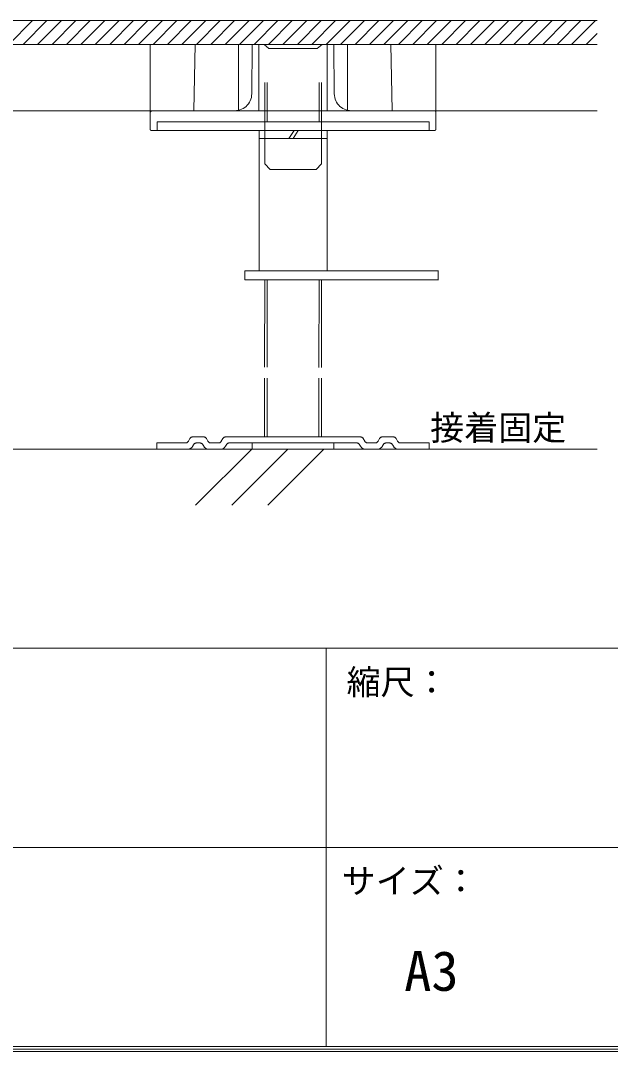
# Model space of a CAD drawing. Units: millimetres on the paper, enlarged 20 times, with parts at other scales. Extents: x -4101 to 4099, y -29121 to 2820.
# Drawn here: x -1196 to -329, y -2820 to -1305 of the extents above; entities that cross this region are included whole.
import ezdxf
from ezdxf.enums import TextEntityAlignment as Align

# ---------------------------------------------------------------- set-up
doc = ezdxf.new("R2010")
doc.units = ezdxf.units.MM
doc.header["$LTSCALE"] = 20
doc.layers.add('3-0_構造符号', color=7, linetype='Continuous', lineweight=18)
doc.layers.add('F-F_F-F', color=7, linetype='Continuous', lineweight=9)
doc.styles.add('ＭＳ ゴシック', font='')
doc.styles.get('ＭＳ ゴシック').set_extended_font_data('MS Gothic')

msp = doc.modelspace()

# ---------------------------------------------------------------- linework, layer by layer
at = {"layer": '3-0_構造符号'}
for p, q in [((-2101.77, -1304.73), (-349.03, -1304.73)), ((-1213.8, -1339.73), (-1178.8, -1304.73)), ((-1192.59, -1339.73), (-1157.59, -1304.73)), ((-1171.38, -1339.73), (-1136.38, -1304.73)), ((-1150.16, -1339.73), (-1115.16, -1304.73)), ((-1128.95, -1339.73), (-1093.95, -1304.73)), ((-1107.74, -1339.73), (-1072.74, -1304.73)), ((-1086.52, -1339.73), (-1051.52, -1304.73)), ((-1065.31, -1339.73), (-1030.31, -1304.73)), ((-1044.1, -1339.73), (-1009.1, -1304.73)), ((-1022.88, -1339.73), (-987.88, -1304.73)), ((-1001.67, -1339.73), (-966.67, -1304.73)), ((-980.46, -1339.73), (-945.46, -1304.73)), ((-959.24, -1339.73), (-924.24, -1304.73)), ((-938.03, -1339.73), (-903.03, -1304.73)), ((-916.82, -1339.73), (-881.82, -1304.73)), ((-895.6, -1339.73), (-860.6, -1304.73)), ((-874.39, -1339.73), (-839.39, -1304.73)), ((-853.18, -1339.73), (-818.18, -1304.73)), ((-831.96, -1339.73), (-796.96, -1304.73)), ((-810.75, -1339.73), (-775.75, -1304.73)), ((-789.54, -1339.73), (-754.54, -1304.73)), ((-768.32, -1339.73), (-733.32, -1304.73)), ((-747.11, -1339.73), (-712.11, -1304.73)), ((-725.9, -1339.73), (-690.9, -1304.73)), ((-704.68, -1339.73), (-669.68, -1304.73)), ((-683.47, -1339.73), (-648.47, -1304.73)), ((-662.26, -1339.73), (-627.26, -1304.73)), ((-641.05, -1339.73), (-606.05, -1304.73)), ((-619.83, -1339.73), (-584.83, -1304.73)), ((-598.62, -1339.73), (-563.62, -1304.73)), ((-577.41, -1339.73), (-542.41, -1304.73)), ((-556.19, -1339.73), (-521.19, -1304.73)), ((-534.98, -1339.73), (-499.98, -1304.73)), ((-513.77, -1339.73), (-478.77, -1304.73)), ((-492.55, -1339.73), (-457.55, -1304.73)), ((-471.34, -1339.73), (-436.34, -1304.73)), ((-450.13, -1339.73), (-415.13, -1304.73)), ((-428.91, -1339.73), (-393.91, -1304.73)), ((-407.7, -1339.73), (-372.7, -1304.73)), ((-386.49, -1339.73), (-351.49, -1304.73)), ((-365.27, -1339.73), (-349.03, -1323.48)), ((-1664.29, -1339.73), (-349.03, -1339.73)), ((-1005.93, -1339.73), (-585.93, -1339.73)), ((-1005.93, -1339.73), (-1005.93, -1439.21)), ((-939.68, -1339.73), (-941.56, -1437.1)), ((-875.93, -1437.23), (-875.93, -1339.73)), ((-856.58, -1412.46), (-855.93, -1339.73)), ((-845.93, -1339.73), (-845.93, -1437.23)), ((-831.43, -1345.73), (-838.58, -1339.73)), ((-831.43, -1345.73), (-795.93, -1345.73)), ((-799.95, -1339.73), (-795.93, -1339.73)), ((-760.43, -1345.73), (-795.93, -1345.73)), ((-760.43, -1345.73), (-753.28, -1339.73)), ((-745.93, -1339.73), (-745.93, -1437.23)), ((-735.28, -1412.46), (-735.93, -1339.73)), ((-715.93, -1437.23), (-715.93, -1339.73)), ((-652.18, -1339.73), (-650.3, -1437.1)), ((-585.93, -1339.73), (-585.93, -1439.21)), ((-837.51, -1453.4), (-837.51, -1395.73)), ((-833.73, -1453.4), (-833.73, -1395.73)), ((-757.73, -1395.73), (-757.73, -1453.4)), ((-753.95, -1395.73), (-753.95, -1453.4)), ((-860.01, -1424.87), (-858.81, -1422.56)), ((-858.81, -1422.56), (-857.86, -1420.13)), ((-857.86, -1420.13), (-857.17, -1417.63)), ((-857.17, -1417.63), (-856.74, -1415.06)), ((-856.74, -1415.06), (-856.58, -1412.46)), ((-735.28, -1412.46), (-735.12, -1415.06)), ((-735.12, -1415.06), (-734.69, -1417.63)), ((-734.69, -1417.63), (-734, -1420.13)), ((-734, -1420.13), (-733.05, -1422.56)), ((-733.05, -1422.56), (-731.85, -1424.87)), ((-349.03, -1437.23), (-1578.64, -1437.23)), ((-1003.95, -1437.23), (-587.91, -1437.23)), ((-635.91, -1437.23), (-955.95, -1437.23)), ((-881.58, -1437.23), (-878.99, -1437.1)), ((-878.99, -1437.1), (-876.42, -1436.69)), ((-876.42, -1436.69), (-873.9, -1436.02)), ((-873.9, -1436.02), (-871.47, -1435.1)), ((-871.47, -1435.1), (-869.15, -1433.92)), ((-869.15, -1433.92), (-866.96, -1432.51)), ((-866.96, -1432.51), (-864.94, -1430.88)), ((-864.94, -1430.88), (-863.09, -1429.05)), ((-863.09, -1429.05), (-861.44, -1427.04)), ((-861.44, -1427.04), (-860.01, -1424.87)), ((-731.85, -1424.87), (-730.42, -1427.04)), ((-730.42, -1427.04), (-728.77, -1429.05)), ((-728.77, -1429.05), (-726.93, -1430.88)), ((-726.93, -1430.88), (-724.9, -1432.51)), ((-724.9, -1432.51), (-722.71, -1433.92)), ((-722.71, -1433.92), (-720.39, -1435.1)), ((-720.39, -1435.1), (-717.96, -1436.02)), ((-717.96, -1436.02), (-715.45, -1436.69)), ((-715.45, -1436.69), (-712.88, -1437.1)), ((-712.88, -1437.1), (-710.28, -1437.23)), ((-587.72, -1437.24), (-587.91, -1437.23)), ((-587.52, -1437.27), (-587.72, -1437.24)), ((-587.34, -1437.32), (-587.52, -1437.27)), ((-587.15, -1437.38), (-587.34, -1437.32)), ((-586.98, -1437.47), (-587.15, -1437.38)), ((-586.81, -1437.57), (-586.98, -1437.47)), ((-586.65, -1437.68), (-586.81, -1437.57)), ((-586.51, -1437.81), (-586.65, -1437.68)), ((-586.38, -1437.96), (-586.51, -1437.81)), ((-586.26, -1438.11), (-586.38, -1437.96)), ((-586.16, -1438.28), (-586.26, -1438.11)), ((-586.08, -1438.45), (-586.16, -1438.28)), ((-586.02, -1438.64), (-586.08, -1438.45)), ((-585.97, -1438.83), (-586.02, -1438.64)), ((-585.94, -1439.02), (-585.97, -1438.83)), ((-585.93, -1439.21), (-585.94, -1439.02)), ((-585.93, -1439.21), (-585.93, -1464.25)), ((-995.71, -1453.4), (-595.75, -1453.4)), ((-995.71, -1466.18), (-995.71, -1453.4)), ((-837.51, -1453.4), (-837.51, -1515.38)), ((-753.95, -1453.4), (-837.51, -1453.4)), ((-757.73, -1453.4), (-833.73, -1453.4)), ((-753.95, -1515.38), (-753.95, -1453.4)), ((-595.75, -1453.4), (-595.75, -1466.18)), ((-1005.93, -1464.25), (-1005.92, -1464.45)), ((-1005.92, -1464.45), (-1005.89, -1464.64)), ((-1005.89, -1464.64), (-1005.85, -1464.83)), ((-1005.85, -1464.83), (-1005.78, -1465.01)), ((-1005.78, -1465.01), (-1005.7, -1465.18)), ((-1005.7, -1465.18), (-1005.6, -1465.35)), ((-1005.6, -1465.35), (-1005.48, -1465.51)), ((-1005.48, -1465.51), (-1005.35, -1465.65)), ((-1005.35, -1465.65), (-1005.21, -1465.78)), ((-1005.21, -1465.78), (-1005.05, -1465.9)), ((-1005.05, -1465.9), (-1004.88, -1466)), ((-1004.88, -1466), (-1004.71, -1466.08)), ((-1004.71, -1466.08), (-1004.53, -1466.15)), ((-1004.53, -1466.15), (-1004.34, -1466.19)), ((-1004.34, -1466.19), (-1004.14, -1466.22)), ((-1004.14, -1466.22), (-1003.95, -1466.23)), ((-587.91, -1466.23), (-1003.95, -1466.23)), ((-595.75, -1466.18), (-995.71, -1466.18)), ((-845.73, -1478.18), (-845.73, -1466.18)), ((-845.73, -1466.18), (-745.73, -1466.18)), ((-845.73, -1466.18), (-745.73, -1466.18)), ((-845.73, -1672.77), (-845.73, -1466.18)), ((-801.91, -1478.18), (-794.35, -1466.18)), ((-788.17, -1466.18), (-795.73, -1478.18)), ((-794.35, -1466.18), (-788.17, -1466.18)), ((-745.73, -1466.18), (-745.73, -1478.18)), ((-745.73, -1466.18), (-745.73, -1672.77)), ((-587.91, -1466.23), (-587.7, -1466.22)), ((-587.7, -1466.22), (-587.5, -1466.19)), ((-587.5, -1466.19), (-587.3, -1466.13)), ((-587.3, -1466.13), (-587.11, -1466.06)), ((-587.11, -1466.06), (-586.92, -1465.97)), ((-586.92, -1465.97), (-586.75, -1465.85)), ((-586.75, -1465.85), (-586.59, -1465.72)), ((-586.59, -1465.72), (-586.44, -1465.58)), ((-586.44, -1465.58), (-586.31, -1465.42)), ((-586.31, -1465.42), (-586.2, -1465.24)), ((-586.2, -1465.24), (-586.1, -1465.06)), ((-586.1, -1465.06), (-586.03, -1464.86)), ((-586.03, -1464.86), (-585.97, -1464.66)), ((-585.97, -1464.66), (-585.94, -1464.46)), ((-585.94, -1464.46), (-585.93, -1464.25)), ((-745.73, -1478.18), (-845.73, -1478.18)), ((-795.73, -1478.18), (-801.91, -1478.18)), ((-837.51, -1515.38), (-829.53, -1523.42)), ((-761.93, -1523.42), (-753.95, -1515.38)), ((-829.53, -1523.42), (-761.93, -1523.42)), ((-866.8, -1672.83), (-866.8, -1685.61)), ((-866.71, -1672.83), (-582.21, -1672.83)), ((-582.4, -1672.98), (-582.4, -1685.76)), ((-582.21, -1685.61), (-866.71, -1685.61)), ((-837.63, -1814.26), (-837.51, -1686.1)), ((-833.88, -1814.41), (-833.73, -1686.1)), ((-757.73, -1686.1), (-757.83, -1814.56)), ((-753.95, -1686.1), (-754.08, -1814.56)), ((-837.71, -1911.73), (-837.71, -1830.62)), ((-833.93, -1911.73), (-833.93, -1830.62)), ((-757.93, -1830.62), (-757.93, -1911.73)), ((-754.15, -1830.62), (-754.15, -1911.73)), ((-837.71, -1916.71), (-837.71, -1833.82)), ((-833.93, -1916.71), (-833.93, -1833.82)), ((-757.93, -1833.82), (-757.93, -1916.71)), ((-754.15, -1833.82), (-754.15, -1916.71)), ((-951.07, -1924.75), (-950.67, -1924.42)), ((-950.67, -1924.42), (-950.3, -1924.05)), ((-950.3, -1924.05), (-949.97, -1923.65)), ((-949.97, -1923.65), (-949.68, -1923.21)), ((-949.68, -1923.21), (-947.37, -1919.21)), ((-947.09, -1918.77), (-947.37, -1919.21)), ((-946.76, -1918.36), (-947.09, -1918.77)), ((-946.39, -1917.99), (-946.76, -1918.36)), ((-945.98, -1917.66), (-946.39, -1917.99)), ((-945.54, -1917.38), (-945.98, -1917.66)), ((-945.08, -1917.14), (-945.54, -1917.38)), ((-944.59, -1916.95), (-945.08, -1917.14)), ((-944.08, -1916.82), (-944.59, -1916.95)), ((-943.57, -1916.74), (-944.08, -1916.82)), ((-943.04, -1916.71), (-943.57, -1916.74)), ((-943.04, -1916.71), (-927.55, -1916.71)), ((-927.02, -1916.74), (-927.55, -1916.71)), ((-926.51, -1916.82), (-927.02, -1916.74)), ((-926, -1916.95), (-926.51, -1916.82)), ((-925.51, -1917.14), (-926, -1916.95)), ((-925.05, -1917.38), (-925.51, -1917.14)), ((-924.61, -1917.66), (-925.05, -1917.38)), ((-924.2, -1917.99), (-924.61, -1917.66)), ((-923.83, -1918.36), (-924.2, -1917.99)), ((-923.5, -1918.77), (-923.83, -1918.36)), ((-923.22, -1919.21), (-923.5, -1918.77)), ((-923.22, -1919.21), (-920.91, -1923.21)), ((-920.91, -1923.21), (-920.62, -1923.65)), ((-920.62, -1923.65), (-920.29, -1924.05)), ((-920.29, -1924.05), (-919.92, -1924.42)), ((-919.92, -1924.42), (-919.52, -1924.75)), ((-902.79, -1924.75), (-902.38, -1924.42)), ((-902.38, -1924.42), (-902.01, -1924.05)), ((-902.01, -1924.05), (-901.68, -1923.65)), ((-901.68, -1923.65), (-901.4, -1923.21)), ((-901.4, -1923.21), (-899.09, -1919.21)), ((-898.81, -1918.77), (-899.09, -1919.21)), ((-898.48, -1918.36), (-898.81, -1918.77)), ((-898.11, -1917.99), (-898.48, -1918.36)), ((-897.7, -1917.66), (-898.11, -1917.99)), ((-897.26, -1917.38), (-897.7, -1917.66)), ((-896.79, -1917.14), (-897.26, -1917.38)), ((-896.31, -1916.95), (-896.79, -1917.14)), ((-895.8, -1916.82), (-896.31, -1916.95)), ((-895.28, -1916.74), (-895.8, -1916.82)), ((-894.76, -1916.71), (-895.28, -1916.74)), ((-894.76, -1916.71), (-697.1, -1916.71)), ((-696.58, -1916.74), (-697.1, -1916.71)), ((-696.06, -1916.82), (-696.58, -1916.74)), ((-695.56, -1916.95), (-696.06, -1916.82)), ((-695.07, -1917.14), (-695.56, -1916.95)), ((-694.6, -1917.38), (-695.07, -1917.14)), ((-694.16, -1917.66), (-694.6, -1917.38)), ((-693.76, -1917.99), (-694.16, -1917.66)), ((-693.39, -1918.36), (-693.76, -1917.99)), ((-693.06, -1918.77), (-693.39, -1918.36)), ((-692.77, -1919.21), (-693.06, -1918.77)), ((-690.46, -1923.21), (-692.77, -1919.21)), ((-690.46, -1923.21), (-690.18, -1923.65)), ((-690.18, -1923.65), (-689.85, -1924.05)), ((-689.85, -1924.05), (-689.48, -1924.42)), ((-689.48, -1924.42), (-689.07, -1924.75)), ((-672.34, -1924.75), (-671.94, -1924.42)), ((-671.94, -1924.42), (-671.57, -1924.05)), ((-671.57, -1924.05), (-671.24, -1923.65)), ((-671.24, -1923.65), (-670.95, -1923.21)), ((-668.64, -1919.21), (-670.95, -1923.21)), ((-668.36, -1918.77), (-668.64, -1919.21)), ((-668.03, -1918.36), (-668.36, -1918.77)), ((-667.66, -1917.99), (-668.03, -1918.36)), ((-667.25, -1917.66), (-667.66, -1917.99)), ((-666.81, -1917.38), (-667.25, -1917.66)), ((-666.35, -1917.14), (-666.81, -1917.38)), ((-665.86, -1916.95), (-666.35, -1917.14)), ((-665.35, -1916.82), (-665.86, -1916.95)), ((-664.84, -1916.74), (-665.35, -1916.82)), ((-664.31, -1916.71), (-664.84, -1916.74)), ((-648.82, -1916.71), (-664.31, -1916.71)), ((-648.29, -1916.74), (-648.82, -1916.71)), ((-647.78, -1916.82), (-648.29, -1916.74)), ((-647.27, -1916.95), (-647.78, -1916.82)), ((-646.78, -1917.14), (-647.27, -1916.95)), ((-646.32, -1917.38), (-646.78, -1917.14)), ((-645.88, -1917.66), (-646.32, -1917.38)), ((-645.47, -1917.99), (-645.88, -1917.66)), ((-645.1, -1918.36), (-645.47, -1917.99)), ((-644.77, -1918.77), (-645.1, -1918.36)), ((-644.49, -1919.21), (-644.77, -1918.77)), ((-642.18, -1923.21), (-644.49, -1919.21)), ((-642.18, -1923.21), (-641.89, -1923.65)), ((-641.89, -1923.65), (-641.56, -1924.05)), ((-641.56, -1924.05), (-641.19, -1924.42)), ((-641.19, -1924.42), (-640.79, -1924.75)), ((-2101.77, -1934.89), (-349.03, -1934.89)), ((-954.01, -1925.71), (-995.93, -1925.71)), ((-995.93, -1934.89), (-995.93, -1925.71)), ((-954.01, -1925.71), (-953.49, -1925.68)), ((-953.49, -1925.68), (-952.97, -1925.6)), ((-952.97, -1925.6), (-952.47, -1925.46)), ((-952.47, -1925.46), (-951.98, -1925.28)), ((-951.98, -1925.28), (-951.51, -1925.04)), ((-951.51, -1925.04), (-951.07, -1924.75)), ((-950.36, -1934.89), (-949.58, -1934.85)), ((-949.58, -1934.85), (-948.81, -1934.72)), ((-948.81, -1934.72), (-948.05, -1934.52)), ((-948.05, -1934.52), (-947.31, -1934.24)), ((-947.31, -1934.24), (-946.61, -1933.88)), ((-946.61, -1933.88), (-945.96, -1933.46)), ((-945.96, -1933.46), (-945.35, -1932.96)), ((-945.35, -1932.96), (-944.79, -1932.41)), ((-944.79, -1932.41), (-944.3, -1931.8)), ((-944.3, -1931.8), (-943.87, -1931.14)), ((-943.87, -1931.14), (-942.18, -1928.21)), ((-941.89, -1927.77), (-942.18, -1928.21)), ((-941.56, -1927.36), (-941.89, -1927.77)), ((-941.19, -1926.99), (-941.56, -1927.36)), ((-940.79, -1926.66), (-941.19, -1926.99)), ((-940.35, -1926.38), (-940.79, -1926.66)), ((-939.88, -1926.14), (-940.35, -1926.38)), ((-939.39, -1925.95), (-939.88, -1926.14)), ((-938.89, -1925.82), (-939.39, -1925.95)), ((-939.08, -2017.4), (-856.57, -1934.89)), ((-938.37, -1925.74), (-938.89, -1925.82)), ((-937.85, -1925.71), (-938.37, -1925.74)), ((-932.74, -1925.71), (-937.85, -1925.71)), ((-932.22, -1925.74), (-932.74, -1925.71)), ((-931.7, -1925.82), (-932.22, -1925.74)), ((-931.2, -1925.95), (-931.7, -1925.82)), ((-930.71, -1926.14), (-931.2, -1925.95)), ((-930.24, -1926.38), (-930.71, -1926.14)), ((-929.8, -1926.66), (-930.24, -1926.38)), ((-929.4, -1926.99), (-929.8, -1926.66)), ((-929.03, -1927.36), (-929.4, -1926.99)), ((-928.7, -1927.77), (-929.03, -1927.36)), ((-928.41, -1928.21), (-928.7, -1927.77)), ((-926.72, -1931.14), (-928.41, -1928.21)), ((-926.72, -1931.14), (-926.29, -1931.8)), ((-926.29, -1931.8), (-925.8, -1932.41)), ((-925.8, -1932.41), (-925.25, -1932.96)), ((-925.25, -1932.96), (-924.64, -1933.46)), ((-924.64, -1933.46), (-923.98, -1933.88)), ((-923.98, -1933.88), (-923.28, -1934.24)), ((-923.28, -1934.24), (-922.54, -1934.52)), ((-922.54, -1934.52), (-921.79, -1934.72)), ((-921.79, -1934.72), (-921.01, -1934.85)), ((-921.01, -1934.85), (-920.23, -1934.89)), ((-919.52, -1924.75), (-919.08, -1925.04)), ((-919.08, -1925.04), (-918.61, -1925.28)), ((-918.61, -1925.28), (-918.12, -1925.46)), ((-918.12, -1925.46), (-917.62, -1925.6)), ((-917.62, -1925.6), (-917.1, -1925.68)), ((-917.1, -1925.68), (-916.58, -1925.71)), ((-905.73, -1925.71), (-916.58, -1925.71)), ((-905.73, -1925.71), (-905.21, -1925.68)), ((-905.21, -1925.68), (-904.69, -1925.6)), ((-904.69, -1925.6), (-904.18, -1925.46)), ((-904.18, -1925.46), (-903.7, -1925.28)), ((-903.7, -1925.28), (-903.23, -1925.04)), ((-903.23, -1925.04), (-902.79, -1924.75)), ((-902.08, -1934.89), (-901.3, -1934.85)), ((-901.3, -1934.85), (-900.52, -1934.72)), ((-900.52, -1934.72), (-899.76, -1934.52)), ((-899.76, -1934.52), (-899.03, -1934.24)), ((-899.03, -1934.24), (-898.33, -1933.88)), ((-898.33, -1933.88), (-897.67, -1933.46)), ((-897.67, -1933.46), (-897.06, -1932.96)), ((-897.06, -1932.96), (-896.51, -1932.41)), ((-896.51, -1932.41), (-896.01, -1931.8)), ((-896.01, -1931.8), (-895.59, -1931.14)), ((-895.59, -1931.14), (-893.89, -1928.21)), ((-893.61, -1927.77), (-893.89, -1928.21)), ((-893.28, -1927.36), (-893.61, -1927.77)), ((-892.91, -1926.99), (-893.28, -1927.36)), ((-892.5, -1926.66), (-892.91, -1926.99)), ((-892.06, -1926.38), (-892.5, -1926.66)), ((-891.6, -1926.14), (-892.06, -1926.38)), ((-891.11, -1925.95), (-891.6, -1926.14)), ((-890.6, -1925.82), (-891.11, -1925.95)), ((-890.09, -1925.74), (-890.6, -1925.82)), ((-889.56, -1925.71), (-890.09, -1925.74)), ((-889.56, -1925.71), (-702.3, -1925.71)), ((-886.05, -2017.4), (-803.53, -1934.89)), ((-855.93, -1934.89), (-855.93, -1925.71)), ((-833.02, -2017.4), (-750.5, -1934.89)), ((-735.93, -1934.89), (-735.93, -1925.71)), ((-701.77, -1925.74), (-702.3, -1925.71)), ((-701.26, -1925.82), (-701.77, -1925.74)), ((-700.75, -1925.95), (-701.26, -1925.82)), ((-700.26, -1926.14), (-700.75, -1925.95)), ((-699.8, -1926.38), (-700.26, -1926.14)), ((-699.36, -1926.66), (-699.8, -1926.38)), ((-698.95, -1926.99), (-699.36, -1926.66)), ((-698.58, -1927.36), (-698.95, -1926.99)), ((-698.25, -1927.77), (-698.58, -1927.36)), ((-697.97, -1928.21), (-698.25, -1927.77)), ((-696.28, -1931.14), (-697.97, -1928.21)), ((-696.28, -1931.14), (-695.85, -1931.8)), ((-695.85, -1931.8), (-695.35, -1932.41)), ((-695.35, -1932.41), (-694.8, -1932.96)), ((-694.8, -1932.96), (-694.19, -1933.46)), ((-694.19, -1933.46), (-693.53, -1933.88)), ((-693.53, -1933.88), (-692.83, -1934.24)), ((-692.83, -1934.24), (-692.1, -1934.52)), ((-692.1, -1934.52), (-691.34, -1934.72)), ((-691.34, -1934.72), (-690.56, -1934.85)), ((-690.56, -1934.85), (-689.78, -1934.89)), ((-689.07, -1924.75), (-688.63, -1925.04)), ((-688.63, -1925.04), (-688.16, -1925.28)), ((-688.16, -1925.28), (-687.68, -1925.46)), ((-687.68, -1925.46), (-687.17, -1925.6)), ((-687.17, -1925.6), (-686.65, -1925.68)), ((-686.65, -1925.68), (-686.13, -1925.71)), ((-686.13, -1925.71), (-675.28, -1925.71)), ((-675.28, -1925.71), (-674.76, -1925.68)), ((-674.76, -1925.68), (-674.24, -1925.6)), ((-674.24, -1925.6), (-673.74, -1925.46)), ((-673.74, -1925.46), (-673.25, -1925.28)), ((-673.25, -1925.28), (-672.78, -1925.04)), ((-672.78, -1925.04), (-672.34, -1924.75)), ((-671.63, -1934.89), (-670.85, -1934.85)), ((-670.85, -1934.85), (-670.07, -1934.72)), ((-670.07, -1934.72), (-669.32, -1934.52)), ((-669.32, -1934.52), (-668.58, -1934.24)), ((-668.58, -1934.24), (-667.88, -1933.88)), ((-667.88, -1933.88), (-667.23, -1933.46)), ((-667.23, -1933.46), (-666.62, -1932.96)), ((-666.62, -1932.96), (-666.06, -1932.41)), ((-666.06, -1932.41), (-665.57, -1931.8)), ((-665.57, -1931.8), (-665.14, -1931.14)), ((-665.14, -1931.14), (-663.45, -1928.21)), ((-663.16, -1927.77), (-663.45, -1928.21)), ((-662.83, -1927.36), (-663.16, -1927.77)), ((-662.46, -1926.99), (-662.83, -1927.36)), ((-662.06, -1926.66), (-662.46, -1926.99)), ((-661.62, -1926.38), (-662.06, -1926.66)), ((-661.15, -1926.14), (-661.62, -1926.38)), ((-660.66, -1925.95), (-661.15, -1926.14)), ((-660.16, -1925.82), (-660.66, -1925.95)), ((-659.64, -1925.74), (-660.16, -1925.82)), ((-659.12, -1925.71), (-659.64, -1925.74)), ((-659.12, -1925.71), (-654.01, -1925.71)), ((-653.49, -1925.74), (-654.01, -1925.71)), ((-652.97, -1925.82), (-653.49, -1925.74)), ((-652.47, -1925.95), (-652.97, -1925.82)), ((-651.98, -1926.14), (-652.47, -1925.95)), ((-651.51, -1926.38), (-651.98, -1926.14)), ((-651.07, -1926.66), (-651.51, -1926.38)), ((-650.67, -1926.99), (-651.07, -1926.66)), ((-650.3, -1927.36), (-650.67, -1926.99)), ((-649.97, -1927.77), (-650.3, -1927.36)), ((-649.68, -1928.21), (-649.97, -1927.77)), ((-647.99, -1931.14), (-649.68, -1928.21)), ((-647.99, -1931.14), (-647.56, -1931.8)), ((-647.56, -1931.8), (-647.07, -1932.41)), ((-647.07, -1932.41), (-646.51, -1932.96)), ((-646.51, -1932.96), (-645.9, -1933.46)), ((-645.9, -1933.46), (-645.25, -1933.88)), ((-645.25, -1933.88), (-644.55, -1934.24)), ((-644.55, -1934.24), (-643.81, -1934.52)), ((-643.81, -1934.52), (-643.06, -1934.72)), ((-643.06, -1934.72), (-642.28, -1934.85)), ((-642.28, -1934.85), (-641.5, -1934.89)), ((-640.79, -1924.75), (-640.35, -1925.04)), ((-640.35, -1925.04), (-639.88, -1925.28)), ((-639.88, -1925.28), (-639.39, -1925.46)), ((-639.39, -1925.46), (-638.89, -1925.6)), ((-638.89, -1925.6), (-638.37, -1925.68)), ((-638.37, -1925.68), (-637.85, -1925.71)), ((-637.85, -1925.71), (-595.93, -1925.71)), ((-595.93, -1934.89), (-595.93, -1925.71)), ((-595.93, -1925.71), (-595.93, -1934.89))]:
    msp.add_line(p, q, dxfattribs=at)
msp.add_lwpolyline([(-1005.93, -1464.25), (-1005.93, -1439.21), (-1003.95, -1437.23)], dxfattribs=at)
at = {"layer": 'F-F_F-F', "color": 6}
for p, q in [((4000, -2227.25), (-4000, -2227.25)), ((4000, -2520.25), (-2041.73, -2520.25)), ((4000, -2816.75), (-4001.75, -2816.75)), ((3996.5, -2813.25), (-4000, -2813.25)), ((4003.5, -2820.25), (-4003.5, -2820.25))]:
    msp.add_line(p, q, dxfattribs=at)
at = {"layer": 'F-F_F-F', "color": 3}
msp.add_line((-747.27, -2227.25), (-747.27, -2813.25), dxfattribs=at)

# ---------------------------------------------------------------- texts
at = {"layer": '3-0_構造符号', "style": 'ＭＳ ゴシック'}
msp.add_text('接着固定', height=36.66, dxfattribs=at).set_placement((-594.34, -1932.61), align=Align.BOTTOM_LEFT)
at = {"layer": 'F-F_F-F', "style": 'ＭＳ ゴシック'}
for s, height, p in [('縮尺：', 36.66, (-717.23, -2306.57)), ('サイズ：', 36.66, (-724.33, -2598.96)), ('A3', 58.65, (-632.46, -2748.84))]:
    msp.add_text(s, height=height, dxfattribs=at).set_placement(p, align=Align.BOTTOM_LEFT)

doc.saveas('drawing.dxf')
